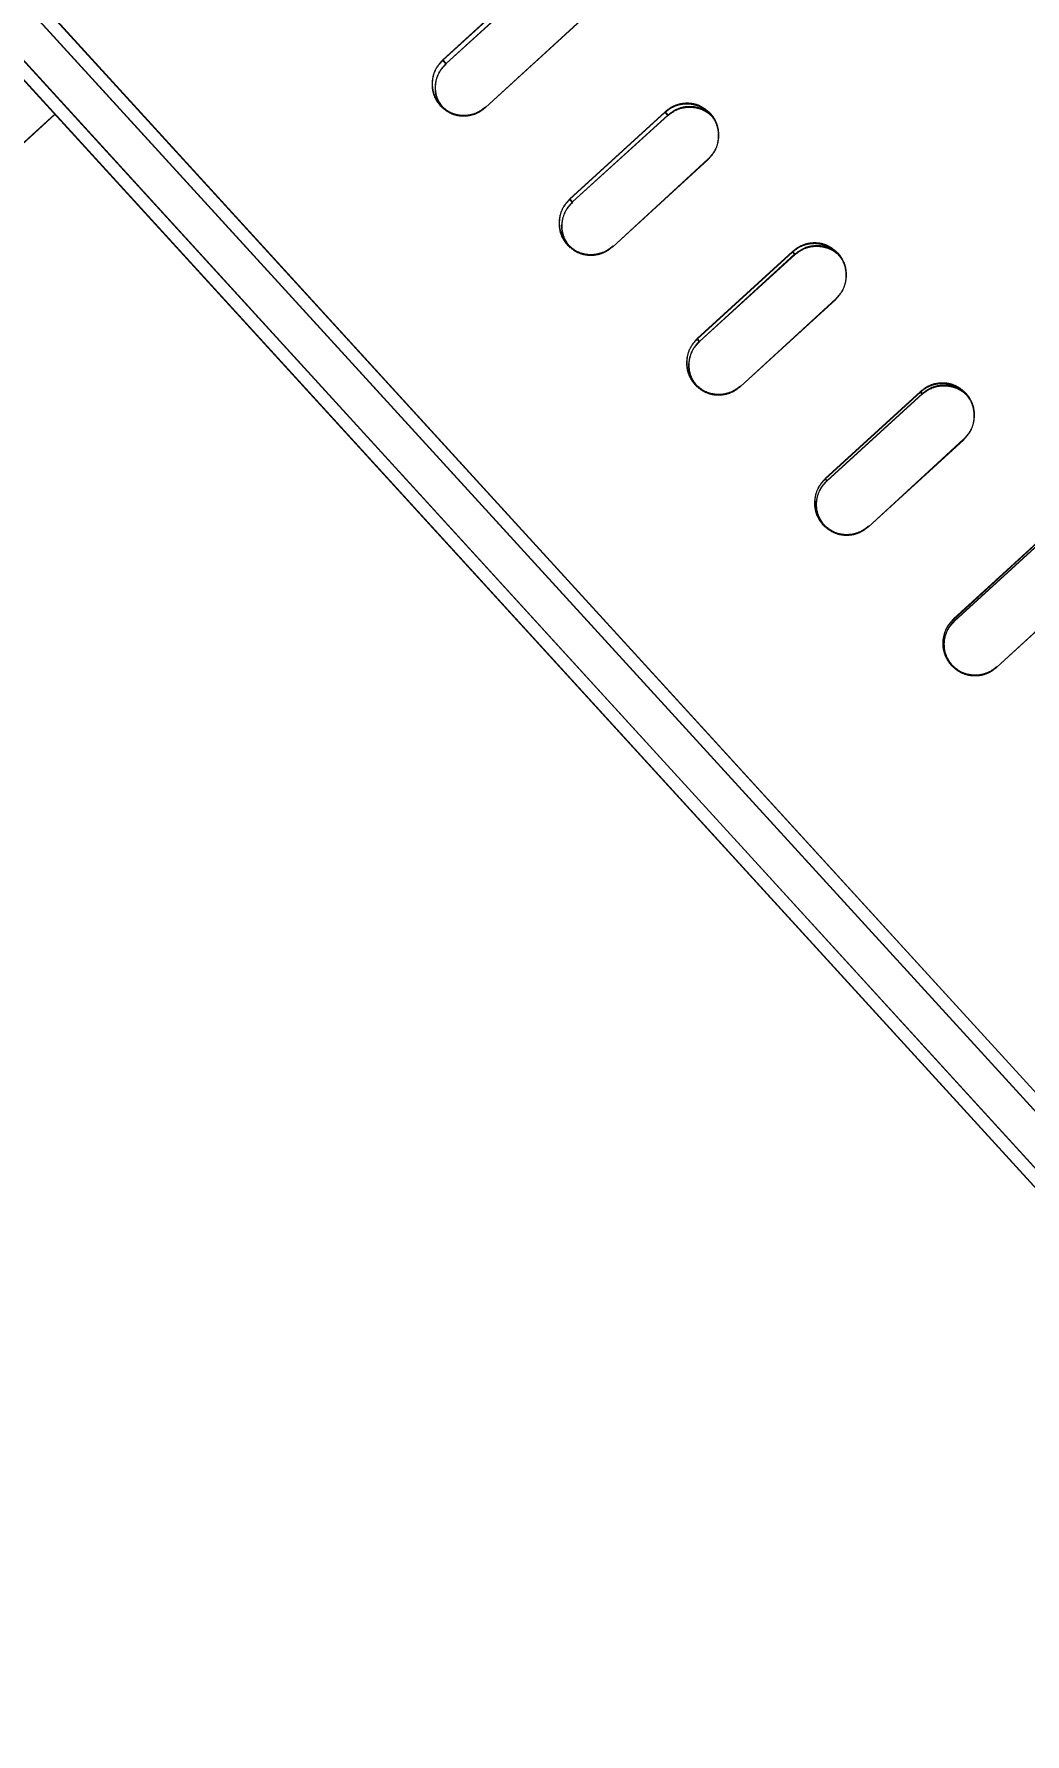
# Model space of a CAD drawing. Header units: millimetres. Extents: x -71377 to 516042, y -145869 to 441446.
# Drawn here: x 209295.1 to 209448.6, y 209495.2 to 209758.6 of the extents above; entities that cross this region are included whole.
import ezdxf

# ---------------------------------------------------------------- set-up
doc = ezdxf.new("R2010")
doc.units = ezdxf.units.MM
doc.header["$LTSCALE"] = 1000
doc.linetypes.add('_점선_M_', pattern=[3, 1.5, -1.5])
doc.linetypes.add('IMPORT-DASHEDX2 _4_', pattern=[152.4, 101.6, -50.8])
for name, color, linetype, lineweight in [('05', 5, 'IMPORT-DASHEDX2 _4_', 5), ('A-text-1', 3, 'Continuous', 5), ('AA_dash_M_', 7, '_점선_M_', 5), ('조경라인_dwg', 8, 'Continuous', 5)]:
    doc.layers.add(name, color=color, linetype=linetype, lineweight=lineweight)
doc.styles.add('나눔고딕_3', font='NanumGothic.ttf', dxfattribs={"height": 1400})

# ---------------------------------------------------------------- blocks, each defined once
blk = doc.blocks.new('조경라인_dwg-6847807-지반층 배치도')
at = {"layer": '05', "flags": 128}
for points in [[(209645.99, 209368.28), (209132.1, 209931.25), (209131.82, 209930.97), (209131.58, 209930.68), (209131.37, 209930.39), (209131.22, 209930.11), (209131.12, 209929.85), (209131.09, 209929.61), (209131.11, 209929.42), (209131.19, 209929.27), (209644.18, 209367.29), (209131.16, 209929.16), (209131.08, 209929.31), (209131.05, 209929.5), (209131.09, 209929.73), (209131.19, 209930), (209131.34, 209930.28), (209131.54, 209930.57), (209131.79, 209930.86), (209132.07, 209931.13), (209646.02, 209368.39)], [(209379.82, 209760.78), (209365.02, 209747.19), (209379.79, 209760.67)], [(209298.35, 209746.2), (209123.23, 209586.21), (209298.32, 209746.08)], [(209399.52, 209739.21), (209384.72, 209725.61), (209399.49, 209739.1)], [(209419.3, 209717.55), (209404.5, 209703.95), (209419.27, 209717.44)], [(209417.93, 209689.38), (209432.7, 209702.87), (209432.42, 209703.18), (209417.65, 209689.69), (209417.9, 209689.27), (209432.67, 209702.76), (209432.39, 209703.07), (209417.62, 209689.58), (209417.9, 209689.27)], [(209439.13, 209695.83), (209424.33, 209682.23), (209439.1, 209695.71)], [(209437.72, 209667.71), (209452.49, 209681.2), (209452.29, 209681.42), (209437.52, 209667.94), (209437.69, 209667.6), (209452.46, 209681.09), (209452.25, 209681.31), (209437.49, 209667.82), (209437.69, 209667.6)], [(209459.01, 209674.05), (209444.21, 209660.46), (209458.98, 209673.94)]]:
    blk.add_lwpolyline(points, dxfattribs=at)
for points in [[(209148.74, 209921.77), (209149.04, 209922.02), (209149.35, 209922.24), (209149.65, 209922.42), (209149.95, 209922.55), (209150.21, 209922.62), (209150.45, 209922.64), (209150.63, 209922.61), (209150.77, 209922.52), (209638.51, 209388.33), (209150.8, 209922.63), (209150.66, 209922.72), (209150.48, 209922.76), (209150.24, 209922.74), (209149.98, 209922.66), (209149.69, 209922.53), (209149.38, 209922.35), (209149.07, 209922.13), (209148.77, 209921.88), (209637.35, 209386.64)], [(209358.41, 209754.58), (209358.9, 209753.9), (209358.38, 209754.46), (209373.15, 209767.95), (209373.67, 209767.38), (209358.93, 209754.01), (209373.7, 209767.49), (209373.18, 209768.06)], [(209378.08, 209733.03), (209378.49, 209732.43), (209378.05, 209732.92), (209392.82, 209746.4), (209393.26, 209745.92), (209378.52, 209732.55), (209393.29, 209746.03), (209392.85, 209746.51)], [(209397.83, 209711.4), (209398.16, 209710.89), (209397.8, 209711.28), (209412.57, 209724.77), (209412.93, 209724.37), (209398.2, 209711), (209412.96, 209724.49), (209412.6, 209724.88)]]:
    blk.add_lwpolyline(points, close=True, dxfattribs=at)
at = {"layer": '05'}
for points, knots in [([(209358.41, 209754.58), (209358.03, 209754.16), (209357.27, 209753.32), (209356.74, 209751.68), (209356.75, 209750), (209357.24, 209748.57), (209357.81, 209747.85), (209358.04, 209747.57)], [0, 0, 0, 0, 0.214692, 0.429387, 0.644078, 0.858773, 1, 1, 1, 1]), ([(209358.38, 209754.46), (209358, 209754.04), (209357.24, 209753.21), (209356.71, 209751.57), (209356.72, 209749.88), (209357.21, 209748.46), (209357.78, 209747.74), (209358.01, 209747.46)], [0, 0, 0, 0, 0.214692, 0.429387, 0.644078, 0.858773, 1, 1, 1, 1]), ([(209358.31, 209747.22), (209358.06, 209747.56), (209357.48, 209748.35), (209357.17, 209749.9), (209357.35, 209751.57), (209357.99, 209752.96), (209358.64, 209753.63), (209358.9, 209753.9)], [0, 0, 0, 0, 0.172816, 0.398956, 0.625098, 0.851241, 1, 1, 1, 1]), ([(209358.35, 209747.33), (209358.09, 209747.67), (209357.52, 209748.46), (209357.2, 209750.01), (209357.38, 209751.69), (209358.03, 209753.07), (209358.67, 209753.74), (209358.93, 209754.01)], [0, 0, 0, 0, 0.172816, 0.398956, 0.625098, 0.851241, 1, 1, 1, 1]), ([(209358.01, 209747.46), (209358.42, 209747.08), (209359.25, 209746.34), (209360.88, 209745.83), (209362.57, 209745.86), (209364.01, 209746.37), (209364.73, 209746.96), (209365.02, 209747.19)], [0, 0, 0, 0, 0.214692, 0.429384, 0.644077, 0.858772, 1, 1, 1, 1]), ([(209358.04, 209747.57), (209358.45, 209747.2), (209359.28, 209746.45), (209360.91, 209745.94), (209362.6, 209745.97), (209364.04, 209746.49), (209364.76, 209747.07), (209365.05, 209747.3)], [0, 0, 0, 0, 0.214692, 0.429384, 0.644077, 0.858772, 1, 1, 1, 1]), ([(209399.85, 209746.12), (209399.43, 209746.49), (209398.6, 209747.24), (209396.96, 209747.75), (209395.27, 209747.73), (209393.84, 209747.21), (209393.11, 209746.63), (209392.82, 209746.4)], [0, 0, 0, 0, 0.214692, 0.429384, 0.644077, 0.858772, 1, 1, 1, 1]), ([(209399.88, 209746.23), (209399.46, 209746.61), (209398.63, 209747.35), (209397, 209747.87), (209395.3, 209747.84), (209393.87, 209747.33), (209393.14, 209746.74), (209392.85, 209746.51)], [0, 0, 0, 0, 0.214692, 0.429384, 0.644077, 0.858772, 1, 1, 1, 1]), ([(209393.26, 209745.92), (209393.71, 209746.26), (209394.62, 209746.94), (209396.3, 209747.32), (209397.98, 209747.15), (209399.36, 209746.53), (209400.02, 209745.89), (209400.29, 209745.64)], [0, 0, 0, 0, 0.214695, 0.429386, 0.644078, 0.858773, 1, 1, 1, 1]), ([(209393.29, 209746.03), (209393.74, 209746.37), (209394.65, 209747.05), (209396.33, 209747.43), (209398.01, 209747.26), (209399.39, 209746.64), (209400.06, 209746), (209400.32, 209745.75)], [0, 0, 0, 0, 0.214695, 0.429386, 0.644078, 0.858773, 1, 1, 1, 1]), ([(209399.49, 209739.1), (209399.87, 209739.51), (209400.63, 209740.35), (209401.16, 209741.99), (209401.15, 209743.68), (209400.65, 209745.12), (209400.08, 209745.84), (209399.85, 209746.12)], [0, 0, 0, 0, 0.214695, 0.429386, 0.644078, 0.858772, 1, 1, 1, 1]), ([(209399.52, 209739.21), (209399.9, 209739.63), (209400.66, 209740.47), (209401.19, 209742.11), (209401.18, 209743.8), (209400.68, 209745.23), (209400.11, 209745.95), (209399.88, 209746.23)], [0, 0, 0, 0, 0.214695, 0.429386, 0.644078, 0.858772, 1, 1, 1, 1]), ([(209378.05, 209732.92), (209377.67, 209732.5), (209376.92, 209731.66), (209376.38, 209730.02), (209376.4, 209728.33), (209376.89, 209726.9), (209377.46, 209726.18), (209377.69, 209725.89)], [0, 0, 0, 0, 0.214692, 0.429386, 0.644078, 0.858774, 1, 1, 1, 1]), ([(209378.08, 209733.03), (209377.7, 209732.61), (209376.95, 209731.77), (209376.42, 209730.13), (209376.43, 209728.44), (209376.92, 209727.01), (209377.5, 209726.29), (209377.72, 209726)], [0, 0, 0, 0, 0.214692, 0.429386, 0.644078, 0.858774, 1, 1, 1, 1]), ([(209378.13, 209725.41), (209377.8, 209725.86), (209377.13, 209726.75), (209376.77, 209728.43), (209376.95, 209730.11), (209377.59, 209731.5), (209378.23, 209732.17), (209378.49, 209732.43)], [0, 0, 0, 0, 0.214692, 0.429384, 0.644077, 0.858772, 1, 1, 1, 1]), ([(209378.16, 209725.52), (209377.83, 209725.97), (209377.16, 209726.87), (209376.8, 209728.54), (209376.98, 209730.22), (209377.62, 209731.61), (209378.27, 209732.28), (209378.52, 209732.55)], [0, 0, 0, 0, 0.214692, 0.429384, 0.644077, 0.858772, 1, 1, 1, 1]), ([(209377.69, 209725.89), (209378.11, 209725.52), (209378.94, 209724.77), (209380.58, 209724.26), (209382.27, 209724.29), (209383.71, 209724.8), (209384.43, 209725.38), (209384.72, 209725.61)], [0, 0, 0, 0, 0.214692, 0.429384, 0.644077, 0.858772, 1, 1, 1, 1]), ([(209377.72, 209726), (209378.14, 209725.63), (209378.97, 209724.88), (209380.61, 209724.37), (209382.3, 209724.4), (209383.74, 209724.91), (209384.47, 209725.49), (209384.75, 209725.72)], [0, 0, 0, 0, 0.214692, 0.429384, 0.644077, 0.858772, 1, 1, 1, 1]), ([(209419.61, 209724.48), (209419.19, 209724.85), (209418.36, 209725.6), (209416.72, 209726.12), (209415.03, 209726.09), (209413.59, 209725.58), (209412.86, 209725), (209412.57, 209724.77)], [0, 0, 0, 0, 0.214692, 0.429385, 0.644078, 0.858772, 1, 1, 1, 1]), ([(209419.64, 209724.59), (209419.23, 209724.96), (209418.39, 209725.71), (209416.75, 209726.23), (209415.06, 209726.2), (209413.62, 209725.69), (209412.89, 209725.11), (209412.6, 209724.88)], [0, 0, 0, 0, 0.214692, 0.429385, 0.644078, 0.858772, 1, 1, 1, 1]), ([(209412.93, 209724.37), (209413.39, 209724.71), (209414.29, 209725.39), (209415.97, 209725.77), (209417.66, 209725.6), (209419.04, 209724.97), (209419.71, 209724.33), (209419.97, 209724.08)], [0, 0, 0, 0, 0.214695, 0.429386, 0.644079, 0.858772, 1, 1, 1, 1]), ([(209412.96, 209724.49), (209413.42, 209724.82), (209414.32, 209725.5), (209416, 209725.88), (209417.69, 209725.71), (209419.07, 209725.09), (209419.74, 209724.45), (209420, 209724.19)], [0, 0, 0, 0, 0.214695, 0.429386, 0.644079, 0.858772, 1, 1, 1, 1]), ([(209419.27, 209717.44), (209419.64, 209717.86), (209420.4, 209718.7), (209420.93, 209720.34), (209420.92, 209722.03), (209420.42, 209723.47), (209419.84, 209724.19), (209419.61, 209724.48)], [0, 0, 0, 0, 0.214695, 0.429386, 0.644079, 0.858773, 1, 1, 1, 1]), ([(209419.3, 209717.55), (209419.68, 209717.97), (209420.43, 209718.81), (209420.96, 209720.45), (209420.95, 209722.14), (209420.45, 209723.58), (209419.87, 209724.3), (209419.64, 209724.59)], [0, 0, 0, 0, 0.214695, 0.429386, 0.644079, 0.858773, 1, 1, 1, 1]), ([(209397.8, 209711.28), (209397.42, 209710.87), (209396.67, 209710.03), (209396.14, 209708.38), (209396.15, 209706.69), (209396.65, 209705.26), (209397.23, 209704.53), (209397.46, 209704.25)], [0, 0, 0, 0, 0.214692, 0.429386, 0.644077, 0.858773, 1, 1, 1, 1]), ([(209397.83, 209711.4), (209397.46, 209710.98), (209396.7, 209710.14), (209396.17, 209708.5), (209396.18, 209706.8), (209396.68, 209705.37), (209397.26, 209704.65), (209397.49, 209704.36)], [0, 0, 0, 0, 0.214692, 0.429386, 0.644077, 0.858773, 1, 1, 1, 1]), ([(209397.82, 209703.85), (209397.48, 209704.3), (209396.81, 209705.2), (209396.44, 209706.88), (209396.63, 209708.56), (209397.26, 209709.95), (209397.91, 209710.62), (209398.16, 209710.89)], [0, 0, 0, 0, 0.214692, 0.429384, 0.644077, 0.858772, 1, 1, 1, 1]), ([(209397.85, 209703.96), (209397.51, 209704.41), (209396.84, 209705.31), (209396.48, 209706.99), (209396.66, 209708.68), (209397.29, 209710.06), (209397.94, 209710.73), (209398.2, 209711)], [0, 0, 0, 0, 0.214692, 0.429384, 0.644077, 0.858772, 1, 1, 1, 1]), ([(209439.47, 209702.88), (209439.05, 209703.25), (209438.21, 209704), (209436.57, 209704.52), (209434.88, 209704.5), (209433.43, 209703.99), (209432.71, 209703.41), (209432.42, 209703.18)], [0, 0, 0, 0, 0.214693, 0.429384, 0.644077, 0.858772, 1, 1, 1, 1]), ([(209397.46, 209704.25), (209397.87, 209703.87), (209398.71, 209703.12), (209400.35, 209702.61), (209402.04, 209702.63), (209403.48, 209703.14), (209404.21, 209703.72), (209404.5, 209703.95)], [0, 0, 0, 0, 0.214691, 0.429383, 0.644077, 0.858772, 1, 1, 1, 1]), ([(209397.49, 209704.36), (209397.91, 209703.98), (209398.74, 209703.24), (209400.38, 209702.72), (209402.07, 209702.74), (209403.51, 209703.25), (209404.24, 209703.83), (209404.53, 209704.06)], [0, 0, 0, 0, 0.214691, 0.429383, 0.644077, 0.858772, 1, 1, 1, 1]), ([(209439.44, 209702.76), (209439.02, 209703.14), (209438.18, 209703.89), (209436.54, 209704.41), (209434.84, 209704.39), (209433.4, 209703.88), (209432.68, 209703.3), (209432.39, 209703.07)], [0, 0, 0, 0, 0.214693, 0.429384, 0.644077, 0.858772, 1, 1, 1, 1]), ([(209432.67, 209702.76), (209433.12, 209703.1), (209434.03, 209703.77), (209435.71, 209704.15), (209437.4, 209703.98), (209438.78, 209703.35), (209439.45, 209702.71), (209439.72, 209702.45)], [0, 0, 0, 0, 0.214695, 0.429386, 0.644078, 0.858773, 1, 1, 1, 1]), ([(209432.7, 209702.87), (209433.15, 209703.21), (209434.06, 209703.89), (209435.74, 209704.26), (209437.43, 209704.09), (209438.82, 209703.46), (209439.48, 209702.82), (209439.75, 209702.57)], [0, 0, 0, 0, 0.214695, 0.429386, 0.644078, 0.858773, 1, 1, 1, 1]), ([(209439.1, 209695.71), (209439.48, 209696.13), (209440.24, 209696.97), (209440.76, 209698.62), (209440.75, 209700.31), (209440.24, 209701.75), (209439.67, 209702.48), (209439.44, 209702.76)], [0, 0, 0, 0, 0.214695, 0.429386, 0.644078, 0.858773, 1, 1, 1, 1]), ([(209439.13, 209695.83), (209439.51, 209696.25), (209440.27, 209697.09), (209440.79, 209698.73), (209440.78, 209700.43), (209440.28, 209701.86), (209439.7, 209702.59), (209439.47, 209702.88)], [0, 0, 0, 0, 0.214695, 0.429386, 0.644078, 0.858773, 1, 1, 1, 1]), ([(209417.62, 209689.58), (209417.24, 209689.16), (209416.48, 209688.32), (209415.96, 209686.68), (209415.97, 209684.98), (209416.47, 209683.55), (209417.05, 209682.82), (209417.28, 209682.54)], [0, 0, 0, 0, 0.214691, 0.429387, 0.644078, 0.858774, 1, 1, 1, 1]), ([(209417.65, 209689.69), (209417.27, 209689.27), (209416.52, 209688.43), (209415.99, 209686.79), (209416, 209685.1), (209416.51, 209683.66), (209417.08, 209682.93), (209417.31, 209682.65)], [0, 0, 0, 0, 0.214691, 0.429387, 0.644078, 0.858774, 1, 1, 1, 1]), ([(209417.56, 209682.23), (209417.23, 209682.68), (209416.55, 209683.58), (209416.19, 209685.26), (209416.36, 209686.95), (209417, 209688.34), (209417.64, 209689.01), (209417.9, 209689.27)], [0, 0, 0, 0, 0.214692, 0.429384, 0.644077, 0.858772, 1, 1, 1, 1]), ([(209417.6, 209682.34), (209417.26, 209682.79), (209416.59, 209683.69), (209416.22, 209685.37), (209416.4, 209687.06), (209417.03, 209688.45), (209417.68, 209689.12), (209417.93, 209689.38)], [0, 0, 0, 0, 0.214692, 0.429384, 0.644077, 0.858772, 1, 1, 1, 1]), ([(209417.28, 209682.54), (209417.7, 209682.16), (209418.54, 209681.41), (209420.18, 209680.89), (209421.88, 209680.91), (209423.32, 209681.42), (209424.04, 209682), (209424.33, 209682.23)], [0, 0, 0, 0, 0.214692, 0.429384, 0.644077, 0.858772, 1, 1, 1, 1]), ([(209417.31, 209682.65), (209417.73, 209682.27), (209418.57, 209681.52), (209420.21, 209681), (209421.91, 209681.02), (209423.35, 209681.53), (209424.07, 209682.11), (209424.36, 209682.34)], [0, 0, 0, 0, 0.214692, 0.429384, 0.644077, 0.858772, 1, 1, 1, 1]), ([(209437.49, 209667.82), (209437.11, 209667.4), (209436.35, 209666.56), (209435.82, 209664.92), (209435.84, 209663.22), (209436.35, 209661.78), (209436.93, 209661.06), (209437.16, 209660.77)], [0, 0, 0, 0, 0.214692, 0.429386, 0.644078, 0.858774, 1, 1, 1, 1]), ([(209437.52, 209667.94), (209437.14, 209667.52), (209436.38, 209666.68), (209435.86, 209665.03), (209435.87, 209663.33), (209436.38, 209661.89), (209436.96, 209661.17), (209437.19, 209660.88)], [0, 0, 0, 0, 0.214692, 0.429386, 0.644078, 0.858774, 1, 1, 1, 1]), ([(209437.36, 209660.55), (209437.02, 209661), (209436.35, 209661.9), (209435.98, 209663.59), (209436.15, 209665.27), (209436.79, 209666.66), (209437.43, 209667.33), (209437.69, 209667.6)], [0, 0, 0, 0, 0.214692, 0.429384, 0.644077, 0.858772, 1, 1, 1, 1]), ([(209437.39, 209660.66), (209437.05, 209661.11), (209436.38, 209662.01), (209436.01, 209663.7), (209436.18, 209665.39), (209436.82, 209666.78), (209437.46, 209667.45), (209437.72, 209667.71)], [0, 0, 0, 0, 0.214692, 0.429384, 0.644077, 0.858772, 1, 1, 1, 1]), ([(209437.16, 209660.77), (209437.57, 209660.39), (209438.41, 209659.64), (209440.06, 209659.12), (209441.76, 209659.14), (209443.2, 209659.64), (209443.92, 209660.22), (209444.21, 209660.46)], [0, 0, 0, 0, 0.214693, 0.429385, 0.644077, 0.858772, 1, 1, 1, 1]), ([(209437.19, 209660.88), (209437.61, 209660.5), (209438.44, 209659.75), (209440.09, 209659.23), (209441.79, 209659.25), (209443.23, 209659.76), (209443.96, 209660.34), (209444.24, 209660.57)], [0, 0, 0, 0, 0.214693, 0.429385, 0.644077, 0.858772, 1, 1, 1, 1])]:
    blk.add_open_spline(points, degree=3, knots=knots, dxfattribs=at)

msp = doc.modelspace()

# ---------------------------------------------------------------- linework, layer by layer
at = {"layer": 'AA_dash_M_'}
msp.add_line((241648.52, 239769.05), (100450.39, 108634.09), dxfattribs=at)

# ---------------------------------------------------------------- block references
at = {"layer": '조경라인_dwg', "rotation": 8.537736462515947e-07}
msp.add_blockref('조경라인_dwg-6847807-지반층 배치도', (0, 0), dxfattribs=at)

# ---------------------------------------------------------------- texts
at = {"layer": 'A-text-1', "char_height": 1400, "attachment_point": 1, "rotation": 313, "line_spacing_factor": 1.2, "style": '나눔고딕_3'}
for s, insert, width in [('\\pxt9.07143,18.14286,27.21429,36.28571,45.35714,54.42857,63.5,72.57143,81.64286,90.71429,99.78571,108.85714,117.92857,127,136.07143,145.14286,154.21429,163.28571,172.35714,181.42857,190.5,199.57143,208.64286,217.71429,226.78571,235.85714,244.92857,254,263.07143,272.14286,281.21429,290.28571;{관리사무소(B1F)}', (208777.65, 213987.49), 16901.643), ('\\pxt9.07143,18.14286,27.21429,36.28571,45.35714,54.42857,63.5,72.57143,81.64286,90.71429,99.78571,108.85714,117.92857,127,136.07143,145.14286,154.21429,163.28571,172.35714,181.42857,190.5,199.57143,208.64286,217.71429,226.78571,235.85714,244.92857,254,263.07143,272.14286,281.21429,290.28571;{근로자휴게실(B1F)}', (207122.02, 212331.85), 19076.981), ('\\pxt9.07143,18.14286,27.21429,36.28571,45.35714,54.42857,63.5,72.57143,81.64286,90.71429,99.78571,108.85714,117.92857,127,136.07143,145.14286,154.21429,163.28571,172.35714,181.42857,190.5,199.57143,208.64286,217.71429,226.78571,235.85714,244.92857,254,263.07143,272.14286,281.21429,290.28571;{피트니스센터(B1F)}', (205383.54, 210593.38), 19076.981)]:
    msp.add_mtext(s, dxfattribs=dict(at, insert=insert, width=width))

doc.saveas('drawing.dxf')
